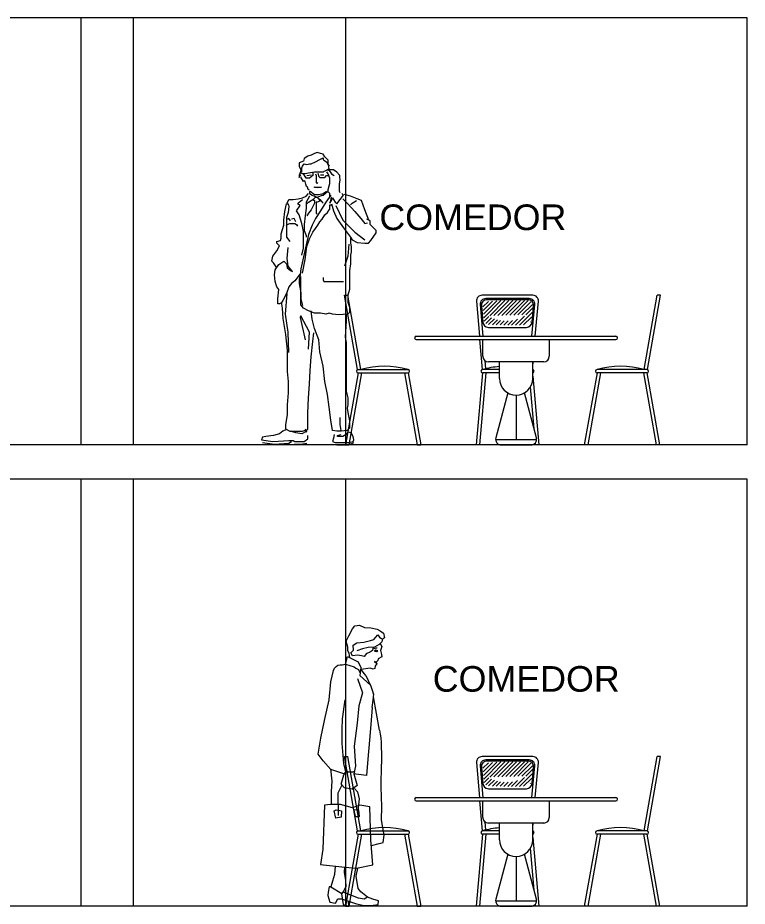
# Model space of a CAD drawing. Header units: metres. Extents: x -2 to 3328848, y -2 to 2725060.
# Drawn here: x 1663801.6 to 1663844.3, y 1363621.1 to 1363673.1 of the extents above; entities that cross this region are included whole.
import ezdxf

# ---------------------------------------------------------------- set-up
doc = ezdxf.new("R2010")
doc.units = ezdxf.units.M
doc.linetypes.add('0', pattern=[0])
doc.layers.get('0').update_dxf_attribs({"color": 253, "lineweight": 0})
for name, color, linetype, lineweight in [('CORTE123', 253, 'Continuous', 0), ('EFEC', 253, 'Continuous', 0), ('muebles', 253, 'Continuous', 0)]:
    doc.layers.add(name, color=color, linetype=linetype, lineweight=lineweight)
doc.styles.get("Standard").update_dxf_attribs({"font": 'arial.ttf'})

# ---------------------------------------------------------------- blocks, each defined once
blk = doc.blocks.new('12')
at = {"color": 0}
for p, q in [((195.1061, 174.4935), (195.1366, 174.4935)), ((195.2244, 173.8226), (195.1061, 174.4935)), ((195.2547, 173.8235), (195.1366, 174.4935)), ((196.8057, 174.4935), (196.3476, 174.4935)), ((197.8092, 173.8235), (197.9273, 174.4935)), ((197.8395, 173.8226), (197.9578, 174.4935)), ((197.9578, 174.4935), (197.9273, 174.4935)), ((196.2978, 174.4391), (196.3254, 174.1235)), ((196.355, 174.3887), (196.4045, 174.4382)), ((196.3574, 174.3557), (196.4426, 174.441)), ((196.3598, 174.3228), (196.4808, 174.4438)), ((196.3624, 174.29), (196.5176, 174.4452)), ((196.7729, 174.4635), (196.3803, 174.4635)), ((196.762, 174.4535), (196.3912, 174.4535)), ((196.4166, 174.3089), (196.5529, 174.4452)), ((196.4529, 174.3098), (196.5883, 174.4452)), ((196.4892, 174.3108), (196.6236, 174.4452)), ((196.5255, 174.3117), (196.659, 174.4452)), ((196.5618, 174.3127), (196.6943, 174.4452)), ((196.5981, 174.3136), (196.7297, 174.4452)), ((196.6344, 174.3146), (196.7648, 174.4449)), ((196.6708, 174.3156), (196.7886, 174.4334)), ((196.8279, 174.1235), (196.8555, 174.4391)), ((196.3305, 174.4091), (196.3555, 174.1235)), ((196.3367, 174.3389), (196.3467, 174.3389)), ((196.3414, 174.3991), (196.3545, 174.2494)), ((196.6863, 174.2251), (196.8006, 174.3393)), ((196.7071, 174.3165), (196.8013, 174.4107)), ((196.7434, 174.3175), (196.8052, 174.3792)), ((196.7978, 174.1235), (196.8228, 174.4091)), ((196.7987, 174.2494), (196.8118, 174.3991)), ((196.8066, 174.3389), (196.8166, 174.3389)), ((196.3393, 174.3089), (196.3493, 174.3089)), ((196.3666, 174.2589), (196.4091, 174.3013)), ((196.3819, 174.2388), (196.4329, 174.2898)), ((196.4068, 174.2284), (196.4584, 174.2799)), ((196.4413, 174.2275), (196.4857, 174.2719)), ((196.4757, 174.2266), (196.5151, 174.2659)), ((196.5101, 174.2256), (196.547, 174.2625)), ((196.5446, 174.2247), (196.5821, 174.2622)), ((196.579, 174.2238), (196.6216, 174.2664)), ((196.6145, 174.2239), (196.668, 174.2775)), ((196.6504, 174.2245), (196.7301, 174.3042)), ((196.7223, 174.2257), (196.7939, 174.2973)), ((196.7838, 174.2518), (196.7873, 174.2553)), ((196.8039, 174.3089), (196.814, 174.3089)), ((196.4043, 174.2038), (196.7489, 174.2038)), ((195.7542, 174.1235), (197.5542, 174.1235)), ((195.7542, 174.0935), (197.5542, 174.0935)), ((196.3516, 173.8235), (196.328, 174.0935)), ((196.3542, 173.9435), (196.3542, 174.0935)), ((196.9542, 174.0935), (196.9542, 173.9435)), ((196.3811, 173.8314), (196.3748, 173.9031)), ((196.9042, 173.8935), (196.4042, 173.8935)), ((196.5042, 173.7435), (196.5042, 173.8935)), ((196.8042, 173.8532), (196.8078, 173.8935)), ((196.8042, 173.7435), (196.8042, 173.8935)), ((195.2296, 173.7935), (195.1149, 173.1435)), ((195.26, 173.7935), (195.1454, 173.1435)), ((195.2296, 173.8235), (195.6796, 173.8235)), ((195.2296, 173.7935), (195.6796, 173.7935)), ((195.6491, 173.7935), (195.7637, 173.1435)), ((195.6796, 173.7935), (195.7942, 173.1435)), ((196.3516, 173.7935), (196.2948, 173.1435)), ((196.3817, 173.7935), (196.3249, 173.1435)), ((196.5042, 173.8235), (196.3516, 173.8235)), ((196.5042, 173.7935), (196.3516, 173.7935)), ((197.3844, 173.7935), (197.2697, 173.1435)), ((197.4148, 173.7935), (197.3002, 173.1435)), ((197.8344, 173.8235), (197.3844, 173.8235)), ((197.8344, 173.7935), (197.3844, 173.7935)), ((197.8039, 173.7935), (197.9185, 173.1435)), ((197.8344, 173.7935), (197.949, 173.1435)), ((196.8042, 173.7638), (196.8585, 173.1435)), ((196.5795, 173.6134), (196.471, 173.2064)), ((196.8375, 173.2064), (196.7289, 173.6134)), ((196.7827, 173.666), (196.8158, 173.2878)), ((196.6542, 173.5935), (196.6542, 173.1935)), ((195.1149, 173.1435), (195.1454, 173.1435)), ((195.7637, 173.1435), (195.7942, 173.1435)), ((196.3249, 173.1435), (196.2948, 173.1435)), ((196.4676, 173.1935), (196.8409, 173.1935)), ((196.5193, 173.1435), (196.7891, 173.1435)), ((196.8269, 173.1607), (196.8284, 173.1435)), ((196.8585, 173.1435), (196.8284, 173.1435)), ((197.3002, 173.1435), (197.2697, 173.1435)), ((197.949, 173.1435), (197.9185, 173.1435))]:
    blk.add_line(p, q, dxfattribs=at)
for centre, radius, start, end in [((196.3476, 174.4435), 0.05, 90, 185), ((196.8057, 174.4435), 0.05, 355, 90), ((196.3803, 174.4135), 0.05, 90, 185), ((196.3912, 174.4035), 0.05, 90, 185), ((196.762, 174.4035), 0.05, 355, 90), ((196.7729, 174.4135), 0.05, 355, 90), ((196.4043, 174.2538), 0.05, 185, 270), ((196.7489, 174.2538), 0.05, 270, 355), ((195.7542, 174.1085), 0.015, 90, 270), ((197.5542, 174.1085), 0.015, 270, 90), ((196.4042, 173.9435), 0.05, 180, 270), ((196.9042, 173.9435), 0.05, 270, 0), ((195.4671, 173.0892), 0.7645, 73.86731, 106.13269), ((197.5968, 173.0892), 0.7645, 73.86731, 106.13269), ((195.2296, 173.8085), 0.015, 90, 270), ((195.6796, 173.8085), 0.015, 270, 90), ((196.3516, 173.8085), 0.015, 90, 270), ((196.5766, 172.9948), 0.8587, 94.83627, 105.18929), ((196.8016, 173.8085), 0.015, 270, 90), ((197.3844, 173.8085), 0.015, 90, 270), ((197.8344, 173.8085), 0.015, 270, 90), ((196.6542, 173.7435), 0.15, 180, 0), ((196.5193, 173.1935), 0.05, 165.06858, 270), ((196.7891, 173.1935), 0.05, 270, 14.93142)]:
    blk.add_arc(centre, radius, start, end, dxfattribs=at)
blk = doc.blocks.new('PER1')
for p, q in [((0.0007, 1.5833), (0.021, 1.6238)), ((0.021, 1.6238), (0.035, 1.6418)), ((0.035, 1.6418), (0.062, 1.6456)), ((0.062, 1.6456), (0.0922, 1.6322)), ((0.0922, 1.6322), (0.1294, 1.629)), ((0.1294, 1.629), (0.1669, 1.6209)), ((0.1669, 1.6209), (0.1846, 1.6119)), ((-0.015, 1.5505), (0.0007, 1.5833)), ((0.1281, 1.5549), (0.1475, 1.5607)), ((0.1475, 1.5607), (0.1709, 1.589)), ((0.1709, 1.589), (0.179, 1.5746)), ((0.179, 1.5746), (0.1942, 1.5654)), ((0.1846, 1.6119), (0.2026, 1.598)), ((0.1968, 1.5631), (0.1926, 1.5481)), ((0.2088, 1.5711), (0.1968, 1.5631)), ((0.2026, 1.598), (0.2088, 1.5711)), ((-0.0059, 1.5163), (-0.015, 1.5505)), ((-0.005, 1.4966), (-0.0059, 1.5163)), ((0.0256, 1.5277), (0.0472, 1.5411)), ((0.027, 1.4982), (0.0256, 1.5277)), ((0.0472, 1.5411), (0.089, 1.5456)), ((0.1127, 1.5146), (0.081, 1.5057)), ((0.089, 1.5456), (0.1281, 1.5549)), ((0.1497, 1.5164), (0.1127, 1.5146)), ((0.1433, 1.5161), (0.1383, 1.4961)), ((0.1575, 1.5096), (0.1464, 1.5069)), ((0.1785, 1.5326), (0.1497, 1.5164)), ((0.1663, 1.5096), (0.1575, 1.5096)), ((0.1926, 1.5481), (0.1785, 1.5326)), ((0.1832, 1.5377), (0.1939, 1.521)), ((0.1939, 1.521), (0.1852, 1.4958)), ((-0.0185, 1.4169), (-0.0083, 1.4619)), ((-0.0083, 1.4619), (0.017, 1.4507)), ((0.0032, 1.4797), (-0.005, 1.4966)), ((0.0072, 1.4551), (0.0032, 1.4797)), ((0.013, 1.4827), (0.027, 1.4982)), ((0.0212, 1.4658), (0.013, 1.4827)), ((0.0506, 1.4696), (0.0212, 1.4658)), ((0.081, 1.5057), (0.047, 1.4942)), ((0.0755, 1.4659), (0.0506, 1.4696)), ((0.0905, 1.4617), (0.0755, 1.4659)), ((0.1045, 1.4796), (0.0905, 1.4617)), ((0.1215, 1.4854), (0.1045, 1.4796)), ((0.1383, 1.4961), (0.1215, 1.4854)), ((0.1575, 1.4988), (0.1508, 1.4934)), ((0.1508, 1.4934), (0.1641, 1.4907)), ((0.1702, 1.4957), (0.1575, 1.4988)), ((0.1641, 1.4907), (0.1702, 1.4957)), ((0.1944, 1.4592), (0.1727, 1.4483)), ((0.1852, 1.4958), (0.1912, 1.4739)), ((0.1912, 1.4739), (0.1944, 1.4592)), ((-0.0742, 1.4039), (-0.0647, 1.4105)), ((-0.0647, 1.4105), (-0.0504, 1.4138)), ((-0.0504, 1.4138), (-0.0381, 1.4135)), ((-0.0381, 1.4135), (-0.0185, 1.4169)), ((-0.0185, 1.4169), (0.0309, 1.4012)), ((0.017, 1.4507), (0.055, 1.4303)), ((0.055, 1.4303), (0.0714, 1.3965)), ((0.1507, 1.4322), (0.1628, 1.4231)), ((0.1507, 1.4322), (0.1637, 1.4306)), ((0.1613, 1.428), (0.1507, 1.4322)), ((0.1549, 1.4079), (0.1532, 1.3906)), ((0.1642, 1.4183), (0.1549, 1.4079)), ((0.1707, 1.4383), (0.1613, 1.428)), ((0.1613, 1.428), (0.1642, 1.4183)), ((0.1727, 1.4483), (0.1707, 1.4383)), ((-0.1049, 1.314), (-0.0883, 1.379)), ((-0.0883, 1.379), (-0.0831, 1.3935)), ((-0.0831, 1.3935), (-0.0742, 1.4039)), ((0.0309, 1.4012), (0.0422, 1.3941)), ((0.0422, 1.3941), (0.057, 1.3853)), ((0.057, 1.3853), (0.067, 1.3633)), ((0.0714, 1.3965), (0.0653, 1.351)), ((0.1008, 1.351), (0.0703, 1.388)), ((0.1259, 1.3942), (0.0718, 1.3862)), ((0.1435, 1.3876), (0.1259, 1.3942)), ((0.1532, 1.3906), (0.1435, 1.3876)), ((-0.1146, 1.2073), (-0.1049, 1.314)), ((0.0514, 1.3331), (0.0801, 1.248)), ((0.0653, 1.351), (0.1263, 1.2932)), ((0.1008, 1.351), (0.1285, 1.2881)), ((0.1285, 1.2881), (0.1428, 1.2468)), ((-0.141, 1.0875), (-0.1146, 1.2073)), ((-0.0361, 1.0967), (-0.0217, 1.2085)), ((0.0801, 1.248), (0.059, 1.1729)), ((0.137, 1.1625), (0.1419, 1.2067)), ((0.1419, 1.2067), (0.1442, 1.2256)), ((0.1464, 1.2419), (0.1428, 1.2468)), ((0.1803, 1.0312), (0.1441, 1.2249)), ((0.1442, 1.2256), (0.1464, 1.2419)), ((0.059, 1.1729), (0.0491, 1.0711)), ((0.137, 1.1625), (0.1294, 1.0634)), ((-0.0381, 1.0348), (-0.0361, 1.0967)), ((-0.1632, 0.9827), (-0.141, 1.0875)), ((0.0491, 1.0711), (0.0308, 0.9369)), ((0.1294, 1.0634), (0.1214, 0.9716)), ((-0.0391, 0.9533), (-0.0381, 1.0348)), ((0.1803, 1.0312), (0.1844, 1.0079)), ((0.1844, 1.0079), (0.187, 0.9849)), ((-0.1785, 0.8906), (-0.1632, 0.9827)), ((-0.0292, 0.8355), (-0.0391, 0.9533)), ((0.0308, 0.9369), (0.0398, 0.8195)), ((0.1214, 0.9716), (0.1119, 0.86)), ((0.187, 0.9849), (0.1897, 0.9585)), ((0.1897, 0.9585), (0.1897, 0.9289)), ((-0.1494, 0.85), (-0.1785, 0.8906)), ((0.1897, 0.9289), (0.1924, 0.896)), ((0.1924, 0.896), (0.1924, 0.8664)), ((-0.105, 0.8002), (-0.1494, 0.85)), ((-0.0179, 0.7871), (-0.0292, 0.8355)), ((0.1119, 0.86), (0.1041, 0.7658)), ((0.1924, 0.8664), (0.1923, 0.8317)), ((-0.1077, 0.805), (-0.0993, 0.7313)), ((-0.0297, 0.7742), (-0.105, 0.8002)), ((-0.0294, 0.7692), (-0.0179, 0.7871)), ((-0.0199, 0.7954), (-0.0045, 0.7874)), ((-0.0045, 0.7874), (0.009, 0.7874)), ((0.009, 0.7874), (0.0252, 0.7874)), ((0.0252, 0.7874), (0.0334, 0.7913)), ((0.0398, 0.8195), (0.0296, 0.7745)), ((0.1889, 0.6982), (0.1923, 0.8317)), ((-0.0993, 0.7313), (-0.1038, 0.6718)), ((-0.0441, 0.7142), (-0.0294, 0.7692)), ((0.0296, 0.7745), (0.0415, 0.7331)), ((0.042, 0.7727), (0.0297, 0.7751)), ((0.0415, 0.7331), (0.0501, 0.7064)), ((0.1041, 0.7658), (0.042, 0.7727)), ((-0.0414, 0.7094), (-0.0638, 0.6614)), ((-0.0258, 0.6929), (-0.0441, 0.7142)), ((0.0191, 0.6851), (-0.0258, 0.6929)), ((0.0501, 0.7064), (0.0191, 0.6851)), ((0.0337, 0.6883), (0.0519, 0.6694)), ((0.1944, 0.5824), (0.1889, 0.6982)), ((-0.1038, 0.6718), (-0.1027, 0.5951)), ((-0.0638, 0.6614), (-0.0625, 0.5305)), ((0.0613, 0.6279), (0.0508, 0.5384)), ((0.0519, 0.6694), (0.0613, 0.6279)), ((-0.1419, 0.591), (-0.1518, 0.3336)), ((-0.1075, 0.5951), (-0.1419, 0.591)), ((-0.0483, 0.5954), (-0.1075, 0.5951)), ((0.0218, 0.5766), (-0.0483, 0.5954)), ((0.0656, 0.591), (0.0218, 0.5766)), ((0.1228, 0.5814), (0.0656, 0.591)), ((0.1296, 0.3891), (0.1228, 0.5814)), ((0.1907, 0.5056), (0.1944, 0.5824)), ((-0.0861, 0.5591), (-0.0744, 0.5644)), ((-0.0765, 0.515), (-0.0861, 0.5591)), ((-0.0447, 0.5215), (-0.0765, 0.515)), ((-0.0744, 0.5644), (-0.0416, 0.5587)), ((-0.0416, 0.5587), (-0.0447, 0.5215)), ((0.0591, 0.5635), (0.0299, 0.5621)), ((0.0299, 0.5621), (0.0366, 0.5254)), ((0.0366, 0.5254), (0.0638, 0.5242)), ((0.0638, 0.5242), (0.0591, 0.5635)), ((0.2074, 0.415), (0.1907, 0.5056)), ((0.1416, 0.2414), (0.1296, 0.3891)), ((0.1323, 0.3559), (0.1776, 0.3667)), ((0.1776, 0.3667), (0.202, 0.3728)), ((0.202, 0.3728), (0.2074, 0.415)), ((-0.1518, 0.3336), (-0.1648, 0.244)), ((-0.1648, 0.244), (-0.0233, 0.2286)), ((-0.0802, 0.2348), (-0.083, 0.1862)), ((-0.0253, 0.2288), (-0.0268, 0.1988)), ((-0.0233, 0.2286), (0.0462, 0.222)), ((0.0435, 0.175), (0.0532, 0.2235)), ((0.0462, 0.222), (0.1416, 0.2414)), ((-0.083, 0.1862), (-0.0959, 0.1461)), ((-0.0268, 0.1988), (-0.0195, 0.1497)), ((0.0543, 0.1039), (0.0435, 0.175)), ((-0.1141, 0.1131), (-0.1201, 0.0832)), ((-0.1042, 0.1136), (-0.1141, 0.1131)), ((-0.0959, 0.1461), (-0.1042, 0.1136)), ((-0.1042, 0.1136), (-0.0404, 0.0753)), ((-0.0179, 0.1152), (-0.029, 0.09)), ((-0.0195, 0.1497), (-0.0179, 0.1152)), ((-0.1201, 0.0832), (-0.1216, 0.0633)), ((-0.1216, 0.0633), (-0.1099, 0.0244)), ((-0.029, 0.09), (-0.043, 0.072)), ((-0.043, 0.072), (-0.0393, 0.0475)), ((0.057, 0.0472), (-0.0336, 0.0824)), ((0.07, 0.0849), (0.0543, 0.1039)), ((0.1087, 0.0521), (0.07, 0.0849)), ((0.1087, 0.0521), (0.0894, 0.0413)), ((0.1413, 0.0413), (0.1087, 0.0521)), ((-0.1099, 0.0244), (-0.0775, 0.0185)), ((-0.0775, 0.0185), (-0.0639, 0.0439)), ((-0.0639, 0.0439), (-0.0416, 0.0425)), ((-0.0416, 0.0425), (-0.0014, 0.0296)), ((-0.0393, 0.0475), (-0.0326, 0.0108)), ((-0.0326, 0.0108), (0, 0)), ((0, 0), (-0.0014, 0.0296)), ((-0.0014, 0.0296), (0.0387, 0.0167)), ((0.0387, 0.0167), (0.0887, 0.0042)), ((0.0894, 0.0413), (0.057, 0.0472)), ((0.0887, 0.0042), (0.1283, 0.0037)), ((0.1283, 0.0037), (0.1724, 0.0107)), ((0.1739, 0.0306), (0.1413, 0.0413)), ((0.1724, 0.0107), (0.1739, 0.0306))]:
    blk.add_line(p, q)
blk = doc.blocks.new('A$C5B027DEA')
at = {"color": 0}
for p, q in [((0.2598, 1.742, -2.7285), (0.2546, 1.7264, -2.7285)), ((0.2806, 1.7576, -2.7285), (0.2598, 1.742, -2.7285)), ((0.3014, 1.7628, -2.7285), (0.2806, 1.7576, -2.7285)), ((0.3222, 1.7732, -2.7285), (0.3014, 1.7628, -2.7285)), ((0.3378, 1.7784, -2.7285), (0.3222, 1.7732, -2.7285)), ((0.3274, 1.7212, -2.7285), (0.3534, 1.7368, -2.7285)), ((0.3586, 1.7732, -2.7285), (0.3378, 1.7784, -2.7285)), ((0.3534, 1.7368, -2.7285), (0.3741, 1.7472, -2.7285)), ((0.3741, 1.768, -2.7285), (0.3586, 1.7732, -2.7285)), ((0.3845, 1.7524, -2.7285), (0.3741, 1.768, -2.7285)), ((0.3741, 1.7472, -2.7285), (0.3741, 1.7368, -2.7285)), ((0.3741, 1.7368, -2.7285), (0.3793, 1.7316, -2.7285)), ((0.3793, 1.7316, -2.7285), (0.3949, 1.7212, -2.7285)), ((0.4053, 1.7316, -2.7285), (0.3845, 1.7524, -2.7285)), ((0.4053, 1.716, -2.7285), (0.4053, 1.7316, -2.7285)), ((0.2546, 1.7264, -2.7285), (0.2286, 1.716, -2.7285)), ((0.2286, 1.716, -2.7285), (0.2286, 1.6952, -2.7285)), ((0.2286, 1.6952, -2.7285), (0.239, 1.6744, -2.7285)), ((0.2442, 1.6848, -2.7285), (0.2494, 1.6952, -2.7285)), ((0.2442, 1.664, -2.7285), (0.2442, 1.6848, -2.7285)), ((0.2494, 1.6952, -2.7285), (0.2598, 1.7108, -2.7285)), ((0.2598, 1.7108, -2.7285), (0.2754, 1.7056, -2.7285)), ((0.2754, 1.7056, -2.7285), (0.291, 1.7108, -2.7285)), ((0.291, 1.7108, -2.7285), (0.3014, 1.7108, -2.7285)), ((0.3014, 1.7108, -2.7285), (0.3274, 1.7212, -2.7285)), ((0.3949, 1.7212, -2.7285), (0.4001, 1.7108, -2.7285)), ((0.4001, 1.7108, -2.7285), (0.4105, 1.6952, -2.7285)), ((0.4105, 1.6796, -2.7285), (0.4001, 1.6744, -2.7285)), ((0.4105, 1.6796, -2.7285), (0.4053, 1.716, -2.7285)), ((0.2338, 1.6536, -2.7285), (0.2286, 1.6432, -2.7285)), ((0.2286, 1.6276, -2.7285), (0.2338, 1.6432, -2.7285)), ((0.2286, 1.6432, -2.7285), (0.2286, 1.6276, -2.7285)), ((0.239, 1.6744, -2.7285), (0.2338, 1.6536, -2.7285)), ((0.2338, 1.6536, -2.7285), (0.2442, 1.664, -2.7285)), ((0.2338, 1.6536, -2.7285), (0.239, 1.6588, -2.7285)), ((0.2338, 1.6432, -2.7285), (0.2338, 1.6536, -2.7285)), ((0.2338, 1.6432, -2.7285), (0.2338, 1.6536, -2.7285)), ((0.239, 1.6328, -2.7285), (0.2338, 1.6432, -2.7285)), ((0.2546, 1.6016, -2.7285), (0.2382, 1.6286, -2.7285)), ((0.239, 1.6588, -2.7285), (0.2442, 1.664, -2.7285)), ((0.2494, 1.6484, -2.7285), (0.239, 1.6536, -2.7285)), ((0.265, 1.6484, -2.7285), (0.2494, 1.6484, -2.7285)), ((0.265, 1.6328, -2.7285), (0.2546, 1.6484, -2.7285)), ((0.2858, 1.6536, -2.7285), (0.265, 1.6484, -2.7285)), ((0.2702, 1.6224, -2.7285), (0.265, 1.6328, -2.7285)), ((0.291, 1.6224, -2.7285), (0.2702, 1.6224, -2.7285)), ((0.2754, 1.638, -2.7285), (0.3014, 1.6432, -2.7285)), ((0.3222, 1.6588, -2.7285), (0.2858, 1.6536, -2.7285)), ((0.3118, 1.638, -2.7285), (0.291, 1.6224, -2.7285)), ((0.3118, 1.6588, -2.7285), (0.3118, 1.6484, -2.7285)), ((0.3118, 1.6484, -2.7285), (0.3118, 1.638, -2.7285)), ((0.3274, 1.6588, -2.7285), (0.3222, 1.6588, -2.7285)), ((0.3378, 1.6588, -2.7285), (0.3274, 1.6588, -2.7285)), ((0.3274, 1.6484, -2.7285), (0.3326, 1.638, -2.7285)), ((0.3326, 1.638, -2.7285), (0.3326, 1.6276, -2.7285)), ((0.3326, 1.6276, -2.7285), (0.3326, 1.6224, -2.7285)), ((0.3326, 1.6224, -2.7285), (0.3326, 1.5964, -2.7285)), ((0.343, 1.6588, -2.7285), (0.3378, 1.6588, -2.7285)), ((0.3741, 1.6588, -2.7285), (0.343, 1.6588, -2.7285)), ((0.343, 1.6536, -2.7285), (0.3482, 1.6328, -2.7285)), ((0.3482, 1.6328, -2.7285), (0.3534, 1.6276, -2.7285)), ((0.3534, 1.6276, -2.7285), (0.3689, 1.6276, -2.7285)), ((0.3586, 1.6432, -2.7285), (0.3793, 1.6432, -2.7285)), ((0.3689, 1.6276, -2.7285), (0.3845, 1.6276, -2.7285)), ((0.3793, 1.664, -2.7285), (0.3741, 1.6588, -2.7285)), ((0.3949, 1.6692, -2.7285), (0.3793, 1.664, -2.7285)), ((0.3845, 1.6276, -2.7285), (0.3949, 1.638, -2.7285)), ((0.4001, 1.6744, -2.7285), (0.3949, 1.6692, -2.7285)), ((0.3949, 1.638, -2.7285), (0.4053, 1.638, -2.7285)), ((0.404, 1.6484, -2.7285), (0.397, 1.6612, -2.7285)), ((0.4001, 1.6744, -2.7285), (0.4105, 1.6692, -2.7285)), ((0.4105, 1.6744, -2.7285), (0.4001, 1.6744, -2.7285)), ((0.4157, 1.6224, -2.7285), (0.404, 1.6484, -2.7285)), ((0.4365, 1.6744, -2.7285), (0.4105, 1.6744, -2.7285)), ((0.4105, 1.6692, -2.7285), (0.4261, 1.6484, -2.7285)), ((0.4157, 1.6172, -2.7285), (0.4157, 1.6224, -2.7285)), ((0.4261, 1.6484, -2.7285), (0.4417, 1.638, -2.7285)), ((0.4573, 1.6588, -2.7285), (0.4365, 1.6744, -2.7285)), ((0.4763, 1.6388, -2.7285), (0.4573, 1.6588, -2.7285)), ((0.4763, 1.6284, -2.7285), (0.4763, 1.6388, -2.7285)), ((0.4781, 1.612, -2.7285), (0.4763, 1.6284, -2.7285)), ((0.2598, 1.6068, -2.7285), (0.2546, 1.6016, -2.7285)), ((0.265, 1.6016, -2.7285), (0.2598, 1.6068, -2.7285)), ((0.2684, 1.5871, -2.7285), (0.265, 1.6016, -2.7285)), ((0.273, 1.5723, -2.7285), (0.2684, 1.5871, -2.7285)), ((0.2782, 1.5671, -2.7285), (0.273, 1.5723, -2.7285)), ((0.3222, 1.5704, -2.7285), (0.3378, 1.5652, -2.7285)), ((0.3222, 1.5652, -2.7285), (0.3222, 1.5704, -2.7285)), ((0.3326, 1.5964, -2.7285), (0.3378, 1.5912, -2.7285)), ((0.3378, 1.5912, -2.7285), (0.343, 1.5964, -2.7285)), ((0.4053, 1.5548, -2.7285), (0.4105, 1.5756, -2.7285)), ((0.4105, 1.5756, -2.7285), (0.4157, 1.5912, -2.7285)), ((0.4157, 1.6016, -2.7285), (0.4157, 1.6172, -2.7285)), ((0.4157, 1.5912, -2.7285), (0.4157, 1.6016, -2.7285)), ((0.4729, 1.586, -2.7285), (0.4781, 1.612, -2.7285)), ((0.4729, 1.5652, -2.7285), (0.4729, 1.586, -2.7285)), ((0.2702, 1.5132, -2.7285), (0.2858, 1.5288, -2.7285)), ((0.2828, 1.5543, -2.7285), (0.2782, 1.5671, -2.7285)), ((0.291, 1.5496, -2.7285), (0.2828, 1.5543, -2.7285)), ((0.2962, 1.5444, -2.7285), (0.291, 1.5392, -2.7285)), ((0.291, 1.5392, -2.7285), (0.291, 1.5288, -2.7285)), ((0.291, 1.5288, -2.7285), (0.3066, 1.5184, -2.7285)), ((0.2962, 1.5444, -2.7285), (0.3222, 1.5236, -2.7285)), ((0.3066, 1.5184, -2.7285), (0.3222, 1.5132, -2.7285)), ((0.3274, 1.5652, -2.7285), (0.3222, 1.5652, -2.7285)), ((0.3222, 1.5236, -2.7285), (0.3482, 1.5236, -2.7285)), ((0.343, 1.5652, -2.7285), (0.3274, 1.5652, -2.7285)), ((0.3534, 1.5652, -2.7285), (0.343, 1.5652, -2.7285)), ((0.3482, 1.5236, -2.7285), (0.3741, 1.5288, -2.7285)), ((0.3637, 1.5652, -2.7285), (0.3534, 1.5652, -2.7285)), ((0.3534, 1.5132, -2.7285), (0.3689, 1.5184, -2.7285)), ((0.3689, 1.5184, -2.7285), (0.3741, 1.5184, -2.7285)), ((0.3741, 1.5288, -2.7285), (0.3949, 1.5444, -2.7285)), ((0.3741, 1.5184, -2.7285), (0.3897, 1.534, -2.7285)), ((0.3897, 1.534, -2.7285), (0.4053, 1.5444, -2.7285)), ((0.4209, 1.5184, -2.7285), (0.3897, 1.4768, -2.7285)), ((0.4053, 1.5392, -2.7285), (0.4053, 1.5548, -2.7285)), ((0.4157, 1.5288, -2.7285), (0.4053, 1.5392, -2.7285)), ((0.4157, 1.508, -2.7285), (0.4157, 1.5288, -2.7285)), ((0.4729, 1.5444, -2.7285), (0.4729, 1.5652, -2.7285)), ((0.4781, 1.534, -2.7285), (0.4729, 1.5444, -2.7285)), ((0.4781, 1.4924, -2.7285), (0.4989, 1.5184, -2.7285)), ((0.4989, 1.5184, -2.7285), (0.4885, 1.5288, -2.7285)), ((0.5404, 1.5132, -2.7285), (0.5041, 1.5236, -2.7285)), ((0.1403, 1.4196, -2.7285), (0.1507, 1.4664, -2.7285)), ((0.1507, 1.4664, -2.7285), (0.1611, 1.4664, -2.7285)), ((0.1559, 1.4716, -2.7285), (0.1663, 1.4924, -2.7285)), ((0.1611, 1.4664, -2.7285), (0.1663, 1.4508, -2.7285)), ((0.1663, 1.4924, -2.7285), (0.1923, 1.4924, -2.7285)), ((0.1923, 1.4924, -2.7285), (0.2234, 1.4976, -2.7285)), ((0.2182, 1.4664, -2.7285), (0.2286, 1.4768, -2.7285)), ((0.2338, 1.456, -2.7285), (0.2182, 1.4664, -2.7285)), ((0.2234, 1.4976, -2.7285), (0.2494, 1.5028, -2.7285)), ((0.2286, 1.4768, -2.7285), (0.2494, 1.4924, -2.7285)), ((0.2494, 1.5028, -2.7285), (0.2702, 1.5132, -2.7285)), ((0.291, 1.5132, -2.7285), (0.2702, 1.4768, -2.7285)), ((0.2702, 1.4768, -2.7285), (0.2702, 1.4404, -2.7285)), ((0.2754, 1.4664, -2.7285), (0.2858, 1.4768, -2.7285)), ((0.2858, 1.4768, -2.7285), (0.3014, 1.4872, -2.7285)), ((0.3014, 1.4872, -2.7285), (0.317, 1.4976, -2.7285)), ((0.3118, 1.4924, -2.7285), (0.3222, 1.4872, -2.7285)), ((0.3222, 1.4716, -2.7285), (0.3118, 1.4508, -2.7285)), ((0.317, 1.4976, -2.7285), (0.3274, 1.508, -2.7285)), ((0.3222, 1.5132, -2.7285), (0.3378, 1.508, -2.7285)), ((0.3222, 1.4872, -2.7285), (0.3222, 1.4716, -2.7285)), ((0.3274, 1.508, -2.7285), (0.3378, 1.508, -2.7285)), ((0.3326, 1.4768, -2.7285), (0.3326, 1.4664, -2.7285)), ((0.3378, 1.4768, -2.7285), (0.3326, 1.4768, -2.7285)), ((0.3326, 1.4664, -2.7285), (0.3326, 1.4352, -2.7285)), ((0.3378, 1.508, -2.7285), (0.3534, 1.5132, -2.7285)), ((0.3378, 1.508, -2.7285), (0.343, 1.5028, -2.7285)), ((0.3534, 1.482, -2.7285), (0.3378, 1.4768, -2.7285)), ((0.343, 1.5028, -2.7285), (0.3534, 1.4924, -2.7285)), ((0.3482, 1.4976, -2.7285), (0.3534, 1.482, -2.7285)), ((0.3534, 1.4924, -2.7285), (0.3689, 1.4768, -2.7285)), ((0.3897, 1.4768, -2.7285), (0.3586, 1.4248, -2.7285)), ((0.3689, 1.4768, -2.7285), (0.3741, 1.4716, -2.7285)), ((0.4209, 1.4976, -2.7285), (0.4157, 1.4716, -2.7285)), ((0.4157, 1.4716, -2.7285), (0.4261, 1.4872, -2.7285)), ((0.4157, 1.4612, -2.7285), (0.4261, 1.4612, -2.7285)), ((0.4157, 1.4508, -2.7285), (0.4157, 1.4612, -2.7285)), ((0.4261, 1.508, -2.7285), (0.4209, 1.4976, -2.7285)), ((0.4261, 1.4872, -2.7285), (0.4313, 1.5028, -2.7285)), ((0.4261, 1.4664, -2.7285), (0.4365, 1.4248, -2.7285)), ((0.4313, 1.5028, -2.7285), (0.4365, 1.4924, -2.7285)), ((0.4365, 1.4924, -2.7285), (0.4469, 1.4768, -2.7285)), ((0.4469, 1.4768, -2.7285), (0.4573, 1.4664, -2.7285)), ((0.4573, 1.4664, -2.7285), (0.4781, 1.4924, -2.7285)), ((0.4937, 1.4976, -2.7285), (0.5248, 1.4664, -2.7285)), ((0.5248, 1.4664, -2.7285), (0.5664, 1.4196, -2.7285)), ((0.582, 1.4976, -2.7285), (0.5404, 1.5132, -2.7285)), ((0.5404, 1.4612, -2.7285), (0.5508, 1.4716, -2.7285)), ((0.5508, 1.4716, -2.7285), (0.5768, 1.4872, -2.7285)), ((0.608, 1.4872, -2.7285), (0.582, 1.4976, -2.7285)), ((0.6288, 1.43, -2.7285), (0.608, 1.4872, -2.7285)), ((0.1351, 1.3676, -2.7285), (0.1403, 1.4196, -2.7285)), ((0.1611, 1.4144, -2.7285), (0.1507, 1.3832, -2.7285)), ((0.1663, 1.4508, -2.7285), (0.1611, 1.4144, -2.7285)), ((0.2131, 1.4248, -2.7285), (0.2338, 1.456, -2.7285)), ((0.2286, 1.3988, -2.7285), (0.2131, 1.4248, -2.7285)), ((0.2702, 1.4404, -2.7285), (0.265, 1.3936, -2.7285)), ((0.2858, 1.4092, -2.7285), (0.2754, 1.3936, -2.7285)), ((0.3014, 1.43, -2.7285), (0.2858, 1.4092, -2.7285)), ((0.3118, 1.4508, -2.7285), (0.3014, 1.43, -2.7285)), ((0.3586, 1.4248, -2.7285), (0.3274, 1.378, -2.7285)), ((0.3326, 1.4352, -2.7285), (0.3326, 1.4092, -2.7285)), ((0.3326, 1.4092, -2.7285), (0.3378, 1.404, -2.7285)), ((0.3845, 1.3988, -2.7285), (0.4001, 1.4144, -2.7285)), ((0.4001, 1.4144, -2.7285), (0.4105, 1.43, -2.7285)), ((0.4105, 1.43, -2.7285), (0.4157, 1.4352, -2.7285)), ((0.4157, 1.4352, -2.7285), (0.4157, 1.4508, -2.7285)), ((0.4365, 1.4248, -2.7285), (0.4573, 1.378, -2.7285)), ((0.4521, 1.456, -2.7285), (0.4937, 1.3676, -2.7285)), ((0.5664, 1.4196, -2.7285), (0.6028, 1.378, -2.7285)), ((0.6519, 1.3664, -2.7285), (0.6288, 1.43, -2.7285)), ((0.1351, 1.3364, -2.7285), (0.1351, 1.3676, -2.7285)), ((0.1507, 1.3832, -2.7285), (0.1507, 1.2636, -2.7285)), ((0.1663, 1.378, -2.7285), (0.1559, 1.3728, -2.7285)), ((0.1767, 1.3624, -2.7285), (0.1663, 1.378, -2.7285)), ((0.1975, 1.378, -2.7285), (0.1819, 1.3728, -2.7285)), ((0.2079, 1.3572, -2.7285), (0.1975, 1.378, -2.7285)), ((0.2442, 1.3468, -2.7285), (0.2286, 1.3988, -2.7285)), ((0.265, 1.3936, -2.7285), (0.2598, 1.3416, -2.7285)), ((0.3274, 1.378, -2.7285), (0.3066, 1.3364, -2.7285)), ((0.343, 1.3364, -2.7285), (0.3534, 1.3572, -2.7285)), ((0.3534, 1.3572, -2.7285), (0.3689, 1.3728, -2.7285)), ((0.3689, 1.3728, -2.7285), (0.3845, 1.3988, -2.7285)), ((0.4573, 1.378, -2.7285), (0.4989, 1.3208, -2.7285)), ((0.4937, 1.3676, -2.7285), (0.5664, 1.2948, -2.7285)), ((0.6028, 1.378, -2.7285), (0.6288, 1.3468, -2.7285)), ((0.6288, 1.3468, -2.7285), (0.6444, 1.352, -2.7285)), ((0.6599, 1.3624, -2.7285), (0.6392, 1.3728, -2.7285)), ((0.6599, 1.3416, -2.7285), (0.6599, 1.3624, -2.7285)), ((0.1195, 1.2844, -2.7285), (0.1351, 1.3364, -2.7285)), ((0.1507, 1.3312, -2.7285), (0.1559, 1.3416, -2.7285)), ((0.1559, 1.3416, -2.7285), (0.1715, 1.3468, -2.7285)), ((0.1715, 1.3468, -2.7285), (0.1871, 1.3468, -2.7285)), ((0.1871, 1.3468, -2.7285), (0.2027, 1.3468, -2.7285)), ((0.2027, 1.3468, -2.7285), (0.2131, 1.3416, -2.7285)), ((0.2131, 1.3416, -2.7285), (0.2182, 1.3312, -2.7285)), ((0.2546, 1.3, -2.7285), (0.2442, 1.3468, -2.7285)), ((0.2546, 1.2428, -2.7285), (0.2546, 1.3, -2.7285)), ((0.2598, 1.3416, -2.7285), (0.2598, 1.3052, -2.7285)), ((0.2598, 1.3052, -2.7285), (0.2702, 1.274, -2.7285)), ((0.3066, 1.3364, -2.7285), (0.2858, 1.2792, -2.7285)), ((0.3118, 1.2948, -2.7285), (0.3274, 1.3156, -2.7285)), ((0.3274, 1.3156, -2.7285), (0.343, 1.3364, -2.7285)), ((0.4989, 1.3208, -2.7285), (0.5404, 1.2636, -2.7285)), ((0.6963, 1.3052, -2.7285), (0.6599, 1.3416, -2.7285)), ((0.6963, 1.2896, -2.7285), (0.6963, 1.3052, -2.7285)), ((0.1143, 1.2428, -2.7285), (0.1195, 1.2584, -2.7285)), ((0.1195, 1.2584, -2.7285), (0.1195, 1.2844, -2.7285)), ((0.1507, 1.2636, -2.7285), (0.1715, 1.2376, -2.7285)), ((0.2858, 1.2792, -2.7285), (0.2702, 1.2168, -2.7285)), ((0.2702, 1.274, -2.7285), (0.2702, 1.2636, -2.7285)), ((0.2754, 1.2064, -2.7285), (0.291, 1.2532, -2.7285)), ((0.291, 1.2532, -2.7285), (0.3118, 1.2948, -2.7285)), ((0.5404, 1.2636, -2.7285), (0.5404, 1.2272, -2.7285)), ((0.5404, 1.2636, -2.7285), (0.5508, 1.248, -2.7285)), ((0.5508, 1.248, -2.7285), (0.582, 1.2324, -2.7285)), ((0.5664, 1.2948, -2.7285), (0.6288, 1.248, -2.7285)), ((0.6651, 1.2428, -2.7285), (0.6963, 1.2896, -2.7285)), ((0.0935, 1.2376, -2.7285), (0.1143, 1.2428, -2.7285)), ((0.0935, 1.2272, -2.7285), (0.0935, 1.2376, -2.7285)), ((0.1091, 1.2116, -2.7285), (0.0935, 1.2272, -2.7285)), ((0.0935, 1.1804, -2.7285), (0.1091, 1.2116, -2.7285)), ((0.1559, 1.1336, -2.7285), (0.1611, 1.2012, -2.7285)), ((0.2442, 1.1544, -2.7285), (0.2546, 1.196, -2.7285)), ((0.2546, 1.196, -2.7285), (0.2546, 1.2428, -2.7285)), ((0.2702, 1.2168, -2.7285), (0.2546, 1.144, -2.7285)), ((0.265, 1.1284, -2.7285), (0.2754, 1.2064, -2.7285)), ((0.53, 1.222, -2.7285), (0.5248, 1.1492, -2.7285)), ((0.5404, 1.2272, -2.7285), (0.5456, 1.2064, -2.7285)), ((0.5456, 1.2064, -2.7285), (0.5456, 1.1752, -2.7285)), ((0.582, 1.2324, -2.7285), (0.6288, 1.2272, -2.7285)), ((0.6288, 1.2272, -2.7285), (0.6496, 1.2272, -2.7285)), ((0.6496, 1.2272, -2.7285), (0.6651, 1.2428, -2.7285)), ((0.0624, 1.118, -2.7285), (0.0676, 1.1492, -2.7285)), ((0.0676, 1.1492, -2.7285), (0.0935, 1.1804, -2.7285)), ((0.2546, 1.144, -2.7285), (0.239, 1.0712, -2.7285)), ((0.5248, 1.1492, -2.7285), (0.5041, 1.0868, -2.7285)), ((0.5456, 1.1752, -2.7285), (0.5404, 1.1544, -2.7285)), ((0.5404, 1.1544, -2.7285), (0.5404, 1.1336, -2.7285)), ((0.0727, 1.1076, -2.7285), (0.0624, 1.118, -2.7285)), ((0.0935, 1.0764, -2.7285), (0.0727, 1.1076, -2.7285)), ((0.0831, 1.066, -2.7285), (0.1039, 1.0972, -2.7285)), ((0.1039, 1.0972, -2.7285), (0.1299, 1.1128, -2.7285)), ((0.1299, 1.1128, -2.7285), (0.1351, 1.118, -2.7285)), ((0.1351, 1.118, -2.7285), (0.1507, 1.1024, -2.7285)), ((0.1507, 1.1024, -2.7285), (0.1559, 1.0764, -2.7285)), ((0.1611, 1.0868, -2.7285), (0.1559, 1.1336, -2.7285)), ((0.1871, 1.0556, -2.7285), (0.1611, 1.0868, -2.7285)), ((0.2494, 1.0452, -2.7285), (0.265, 1.1284, -2.7285)), ((0.5404, 1.1024, -2.7285), (0.5352, 1.0608, -2.7285)), ((0.5404, 1.1336, -2.7285), (0.5404, 1.1024, -2.7285)), ((0.0779, 1.0348, -2.7285), (0.0831, 1.066, -2.7285)), ((0.0831, 0.9932, -2.7285), (0.0779, 1.0348, -2.7285)), ((0.1559, 1.0764, -2.7285), (0.1767, 1.0608, -2.7285)), ((0.1767, 1.0608, -2.7285), (0.1871, 1.0556, -2.7285)), ((0.2338, 1.04, -2.7285), (0.2027, 0.9984, -2.7285)), ((0.2338, 1.0348, -2.7285), (0.2286, 1.0088, -2.7285)), ((0.239, 1.0712, -2.7285), (0.2338, 1.0348, -2.7285)), ((0.5352, 1.0608, -2.7285), (0.5352, 1.0244, -2.7285)), ((0.0935, 0.962, -2.7285), (0.0831, 0.9932, -2.7285)), ((0.1819, 0.9828, -2.7285), (0.1663, 0.962, -2.7285)), ((0.2027, 0.9984, -2.7285), (0.1819, 0.9828, -2.7285)), ((0.2286, 1.0088, -2.7285), (0.2286, 0.9828, -2.7285)), ((0.2286, 0.9828, -2.7285), (0.239, 0.9256, -2.7285)), ((0.239, 1.0036, -2.7285), (0.239, 1.0244, -2.7285)), ((0.239, 0.9672, -2.7285), (0.239, 1.0036, -2.7285)), ((0.3741, 1.0192, -2.7285), (0.3741, 1.0036, -2.7285)), ((0.3741, 1.0036, -2.7285), (0.3793, 0.9932, -2.7285)), ((0.3793, 0.9932, -2.7285), (0.3949, 0.9932, -2.7285)), ((0.3949, 0.9932, -2.7285), (0.4365, 0.9932, -2.7285)), ((0.4365, 0.9932, -2.7285), (0.4781, 0.9932, -2.7285)), ((0.4781, 0.9932, -2.7285), (0.4989, 0.9932, -2.7285)), ((0.5352, 1.0244, -2.7285), (0.5352, 0.988, -2.7285)), ((0.5352, 0.988, -2.7285), (0.5352, 0.9464, -2.7285)), ((0.1039, 0.9464, -2.7285), (0.0935, 0.962, -2.7285)), ((0.0987, 0.8892, -2.7285), (0.1039, 0.9464, -2.7285)), ((0.1507, 0.9204, -2.7285), (0.1299, 0.8788, -2.7285)), ((0.1455, 0.7956, -2.7285), (0.1559, 0.9204, -2.7285)), ((0.1663, 0.962, -2.7285), (0.1507, 0.9204, -2.7285)), ((0.239, 0.9308, -2.7285), (0.239, 0.9672, -2.7285)), ((0.239, 0.8996, -2.7285), (0.239, 0.9308, -2.7285)), ((0.239, 0.9256, -2.7285), (0.239, 0.8892, -2.7285)), ((0.5352, 0.9464, -2.7285), (0.5248, 0.91, -2.7285)), ((0.0987, 0.858, -2.7285), (0.0987, 0.8892, -2.7285)), ((0.1299, 0.8788, -2.7285), (0.1195, 0.8632, -2.7285)), ((0.1195, 0.8684, -2.7285), (0.1247, 0.832, -2.7285)), ((0.239, 0.8528, -2.7285), (0.239, 0.8996, -2.7285)), ((0.239, 0.8892, -2.7285), (0.2494, 0.8476, -2.7285)), ((0.5248, 0.91, -2.7285), (0.5248, 0.8684, -2.7285)), ((0.5248, 0.8684, -2.7285), (0.5352, 0.8372, -2.7285)), ((0.1091, 0.858, -2.7285), (0.0987, 0.858, -2.7285)), ((0.1195, 0.8632, -2.7285), (0.1091, 0.858, -2.7285)), ((0.1247, 0.832, -2.7285), (0.1299, 0.7696, -2.7285)), ((0.2546, 0.832, -2.7285), (0.239, 0.8528, -2.7285)), ((0.2858, 0.8164, -2.7285), (0.2546, 0.832, -2.7285)), ((0.3222, 0.8008, -2.7285), (0.2858, 0.8164, -2.7285)), ((0.3066, 0.7644, -2.7285), (0.3014, 0.8164, -2.7285)), ((0.5352, 0.8372, -2.7285), (0.5352, 0.806, -2.7285)), ((0.1299, 0.7696, -2.7285), (0.1455, 0.6708, -2.7285)), ((0.1611, 0.6864, -2.7285), (0.1455, 0.7956, -2.7285)), ((0.239, 0.7852, -2.7285), (0.2338, 0.7748, -2.7285)), ((0.2338, 0.7748, -2.7285), (0.265, 0.6396, -2.7285)), ((0.291, 0.6864, -2.7285), (0.239, 0.7852, -2.7285)), ((0.3222, 0.7072, -2.7285), (0.3066, 0.7644, -2.7285)), ((0.3586, 0.8008, -2.7285), (0.3222, 0.8008, -2.7285)), ((0.3897, 0.7956, -2.7285), (0.3586, 0.8008, -2.7285)), ((0.4105, 0.8008, -2.7285), (0.3897, 0.7956, -2.7285)), ((0.4313, 0.7956, -2.7285), (0.4105, 0.8008, -2.7285)), ((0.4677, 0.7904, -2.7285), (0.4313, 0.7956, -2.7285)), ((0.5248, 0.7956, -2.7285), (0.4677, 0.7904, -2.7285)), ((0.5144, 0.7904, -2.7285), (0.5144, 0.754, -2.7285)), ((0.5352, 0.806, -2.7285), (0.5248, 0.7956, -2.7285)), ((0.3482, 0.6396, -2.7285), (0.3222, 0.7072, -2.7285)), ((0.5144, 0.754, -2.7285), (0.5092, 0.6552, -2.7285)), ((0.1455, 0.6708, -2.7285), (0.1559, 0.5772, -2.7285)), ((0.1663, 0.5616, -2.7285), (0.1611, 0.6864, -2.7285)), ((0.2858, 0.5824, -2.7285), (0.291, 0.6864, -2.7285)), ((0.3118, 0.6292, -2.7285), (0.317, 0.6812, -2.7285)), ((0.5092, 0.6552, -2.7285), (0.5144, 0.624, -2.7285)), ((0.3014, 0.5356, -2.7285), (0.3118, 0.6292, -2.7285)), ((0.3534, 0.5668, -2.7285), (0.3482, 0.6396, -2.7285)), ((0.5144, 0.624, -2.7285), (0.5144, 0.598, -2.7285)), ((0.5144, 0.598, -2.7285), (0.5144, 0.5564, -2.7285)), ((0.1559, 0.5772, -2.7285), (0.1559, 0.4472, -2.7285)), ((0.3741, 0.4784, -2.7285), (0.3534, 0.5668, -2.7285)), ((0.5144, 0.5564, -2.7285), (0.5144, 0.5148, -2.7285)), ((0.2962, 0.4524, -2.7285), (0.3014, 0.5356, -2.7285)), ((0.5144, 0.5148, -2.7285), (0.5144, 0.468, -2.7285)), ((0.1559, 0.4472, -2.7285), (0.1611, 0.3848, -2.7285)), ((0.291, 0.3692, -2.7285), (0.2962, 0.4524, -2.7285)), ((0.3845, 0.3848, -2.7285), (0.3741, 0.4784, -2.7285)), ((0.5144, 0.468, -2.7285), (0.5144, 0.4316, -2.7285)), ((0.1611, 0.3848, -2.7285), (0.1611, 0.3172, -2.7285)), ((0.4001, 0.3068, -2.7285), (0.3845, 0.3848, -2.7285)), ((0.5144, 0.4316, -2.7285), (0.5144, 0.364, -2.7285)), ((0.2858, 0.286, -2.7285), (0.291, 0.3692, -2.7285)), ((0.5144, 0.364, -2.7285), (0.5144, 0.3276, -2.7285)), ((0.5144, 0.3276, -2.7285), (0.5248, 0.286, -2.7285)), ((0.1611, 0.3172, -2.7285), (0.1559, 0.2444, -2.7285)), ((0.2806, 0.1924, -2.7285), (0.2858, 0.286, -2.7285)), ((0.4105, 0.2288, -2.7285), (0.4001, 0.3068, -2.7285)), ((0.5248, 0.286, -2.7285), (0.5248, 0.2444, -2.7285)), ((0.1559, 0.2444, -2.7285), (0.1559, 0.182, -2.7285)), ((0.4209, 0.1508, -2.7285), (0.4105, 0.2288, -2.7285)), ((0.5248, 0.2444, -2.7285), (0.5196, 0.2236, -2.7285)), ((0.5196, 0.2236, -2.7285), (0.5248, 0.1976, -2.7285)), ((0.1559, 0.182, -2.7285), (0.1455, 0.1248, -2.7285)), ((0.2806, 0.1248, -2.7285), (0.2806, 0.1924, -2.7285)), ((0.4781, 0.1248, -2.7285), (0.4781, 0.1664, -2.7285)), ((0.5248, 0.1976, -2.7285), (0.5352, 0.1456, -2.7285)), ((0.1455, 0.1248, -2.7285), (0.1455, 0.0988, -2.7285)), ((0.2806, 0.0936, -2.7285), (0.2806, 0.1248, -2.7285)), ((0.4313, 0.0884, -2.7285), (0.4209, 0.1508, -2.7285)), ((0.4833, 0.0884, -2.7285), (0.4781, 0.1248, -2.7285)), ((0.5352, 0.1456, -2.7285), (0.5352, 0.104, -2.7285)), ((0.0727, 0.0572, -2.7285), (0.026, 0.052, -2.7285)), ((0.1091, 0.0676, -2.7285), (0.0727, 0.0572, -2.7285)), ((0.1299, 0.0832, -2.7285), (0.1091, 0.0676, -2.7285)), ((0.1507, 0.0936, -2.7285), (0.1299, 0.0832, -2.7285)), ((0.1455, 0.0988, -2.7285), (0.1715, 0.0832, -2.7285)), ((0.1715, 0.0832, -2.7285), (0.1975, 0.0832, -2.7285)), ((0.2079, 0.0728, -2.7285), (0.1767, 0.0832, -2.7285)), ((0.1975, 0.0832, -2.7285), (0.2494, 0.0832, -2.7285)), ((0.2442, 0.0676, -2.7285), (0.2079, 0.0728, -2.7285)), ((0.2754, 0.0832, -2.7285), (0.2442, 0.0676, -2.7285)), ((0.2494, 0.0832, -2.7285), (0.2806, 0.0936, -2.7285)), ((0.265, 0.0988, -2.7285), (0.2702, 0.078, -2.7285)), ((0.2702, 0.078, -2.7285), (0.2754, 0.0832, -2.7285)), ((0.2806, 0.0364, -2.7285), (0.2806, 0.0572, -2.7285)), ((0.4573, 0.0832, -2.7285), (0.4313, 0.0884, -2.7285)), ((0.4417, 0.0624, -2.7285), (0.4365, 0.0416, -2.7285)), ((0.4833, 0.0832, -2.7285), (0.4573, 0.0832, -2.7285)), ((0.4625, 0.0572, -2.7285), (0.4833, 0.0624, -2.7285)), ((0.4625, 0.052, -2.7285), (0.4625, 0.0572, -2.7285)), ((0.5196, 0.0884, -2.7285), (0.4833, 0.0832, -2.7285)), ((0.5144, 0.0624, -2.7285), (0.4937, 0.052, -2.7285)), ((0.5248, 0.078, -2.7285), (0.5144, 0.0624, -2.7285)), ((0.5352, 0.104, -2.7285), (0.5196, 0.0884, -2.7285)), ((0.5456, 0.0728, -2.7285), (0.5248, 0.078, -2.7285)), ((0.556, 0.052, -2.7285), (0.5456, 0.0728, -2.7285)), ((0.0052, 0.0468, -2.7285), (0, 0.0312, -2.7285)), ((0, 0.0312, -2.7285), (0.0676, 0.0208, -2.7285)), ((0.026, 0.052, -2.7285), (0.0052, 0.0468, -2.7285)), ((0.0052, 0.0156, -2.7285), (0.0779, 0.0052, -2.7285)), ((0.0676, 0.0208, -2.7285), (0.1663, 0.026, -2.7285)), ((0.0779, 0.0052, -2.7285), (0.1663, 0.0104, -2.7285)), ((0.1663, 0.026, -2.7285), (0.1923, 0.026, -2.7285)), ((0.1663, 0.0104, -2.7285), (0.1819, 0.0208, -2.7285)), ((0.1923, 0.026, -2.7285), (0.2027, 0.0208, -2.7285)), ((0.1975, 0.0052, -2.7285), (0.239, 0.0052, -2.7285)), ((0.2027, 0.0208, -2.7285), (0.2598, 0.0208, -2.7285)), ((0.239, 0.0052, -2.7285), (0.2754, 0.0104, -2.7285)), ((0.2598, 0.0208, -2.7285), (0.2806, 0.0364, -2.7285)), ((0.4261, 0.0052, -2.7285), (0.4573, 0, -2.7285)), ((0.4365, 0.0416, -2.7285), (0.4313, 0.0208, -2.7285)), ((0.4313, 0.0208, -2.7285), (0.4469, 0.0156, -2.7285)), ((0.4469, 0.0156, -2.7285), (0.4729, 0.0156, -2.7285)), ((0.4677, 0.052, -2.7285), (0.4625, 0.052, -2.7285)), ((0.4937, 0.052, -2.7285), (0.4677, 0.052, -2.7285)), ((0.4729, 0.0156, -2.7285), (0.5041, 0.0156, -2.7285)), ((0.5041, 0.0156, -2.7285), (0.53, 0.0156, -2.7285)), ((0.53, 0.0156, -2.7285), (0.556, 0.0208, -2.7285)), ((0.53, 0, -2.7285), (0.5612, 0.0156, -2.7285)), ((0.5612, 0.0312, -2.7285), (0.556, 0.052, -2.7285)), ((0.556, 0.0208, -2.7285), (0.5612, 0.0312, -2.7285)), ((0.4573, 0, -2.7285), (0.53, 0, -2.7285))]:
    blk.add_line(p, q, dxfattribs=at)
blk = doc.blocks.new('PE-07')
blk.add_blockref('A$C5B027DEA', (-0.5041, -0.0156, 2.7285))

msp = doc.modelspace()

# ---------------------------------------------------------------- linework, layer by layer
for p, q in [((1663805.321, 1363673.098), (1663805.321, 1363648.098)), ((1663808.383, 1363673.098), (1663808.383, 1363648.098)), ((1663820.807, 1363673.098), (1663820.807, 1363648.098)), ((1663805.321, 1363646.098), (1663805.321, 1363621.098)), ((1663808.383, 1363646.098), (1663808.383, 1363621.098)), ((1663820.807, 1363646.098), (1663820.807, 1363621.098))]:
    msp.add_line(p, q)
at = {"layer": 'CORTE123', "linetype": '0', "ltscale": 0.004}
for p, q in [((1663844.318, 1363673.098), (1663775.608, 1363673.098)), ((1663844.318, 1363648.098), (1663844.318, 1363673.098)), ((1663844.318, 1363648.098), (1663775.608, 1363648.098)), ((1663844.318, 1363646.098), (1663775.608, 1363646.098)), ((1663844.318, 1363621.098), (1663844.318, 1363646.098)), ((1663844.318, 1363621.098), (1663844.318, 1363622.859)), ((1663844.318, 1363621.098), (1663775.608, 1363621.098)), ((1663844.318, 1363621.098), (1663775.608, 1363621.098))]:
    msp.add_line(p, q, dxfattribs=at)

# ---------------------------------------------------------------- block references
at = {"layer": 'EFEC'}
for name, p, xscale, yscale, zscale in [('PE-07', (1663820.754, 1363648.248), 9.620559221992266, 9.620559221992266, 9.620559221992266), ('PER1', (1663821.004, 1363621.098), 10, 10, 10)]:
    msp.add_blockref(name, p, dxfattribs=dict(at, xscale=xscale, yscale=yscale, zscale=zscale))
at = {"layer": 'muebles', "xscale": 6.487622765644119, "yscale": 6.487622765644119, "zscale": 6.487622765644119}
for p in [(1662554.975, 1362524.808), (1662554.975, 1362497.808)]:
    msp.add_blockref('12', p, dxfattribs=at)

# ---------------------------------------------------------------- texts
at = {"linetype": 'Continuous', "char_height": 1.5, "attachment_point": 1}
for insert in [(1663822.794, 1363662.171), (1663825.918, 1363635.154)]:
    msp.add_mtext_dynamic_manual_height_columns('COMEDOR', width=45.32036, gutter_width=125, heights=[0], dxfattribs=dict(at, insert=insert))

doc.saveas('drawing.dxf')
